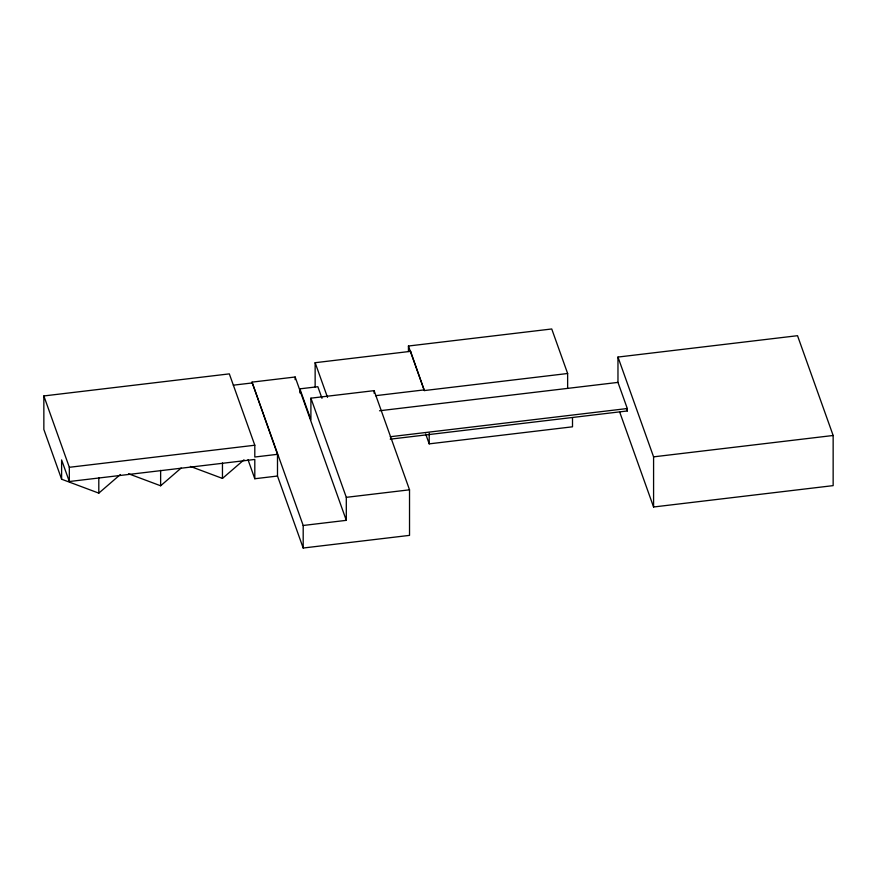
<?xml version="1.0" encoding="UTF-8"?>
<svg xmlns="http://www.w3.org/2000/svg" width="877" height="877" viewBox="0 0 877 877"><rect width="100%" height="100%" fill="white"/><g stroke="black" fill="none" stroke-linecap="round" stroke-linejoin="round"><path stroke-width="1.32" d="M321.991 398.311L317.847 386.713L299.868 388.851L310.907 419.787L310.907 398.169L374.117 390.649L409.526 489.815L409.526 535.376L303.19 548.026L277.494 476.036L277.494 454.319L254.801 457.016L254.801 445.231L229.325 373.876L43.85 395.944L43.85 429.456L61.609 479.215L98.805 493.137L120.357 474.523M128.568 473.777L160.634 485.781L181.166 468.044M190.397 466.421L222.462 478.425L244.014 459.811M408.441 351.491L408.441 346.02L551.743 328.974L567.638 373.503L567.638 388.39M315.139 386.921L315.139 362.705L410.589 351.348L424.347 390.561L567.638 373.503M252.017 382.131L295.143 377L346.305 520.346L303.19 525.476L252.017 382.131L277.494 454.319M233.337 385.178L252.017 382.964M390.221 439.169L627.296 410.962L627.296 408.529L617.967 382.394L617.967 357.06L797.522 335.694L833.15 435.485L833.15 485.628L653.584 506.994L619.787 412.311M375.477 395.691L424.347 389.87M379.533 410.765L617.967 382.394M43.85 395.944L69.327 467.298L254.801 445.231M390.221 436.735L627.296 408.529M61.609 479.215L61.609 459.921L69.327 481.517L254.801 459.449L254.801 478.743L277.494 476.036M425.674 433.951L429.204 443.861L572.506 426.803L572.506 417.595M617.967 357.06L653.584 456.851L833.15 435.485M310.907 398.169L346.305 497.336L409.526 489.815M626.408 408.474L627.296 410.962M408.441 346.02L424.347 390.561M315.139 362.705L327.516 397.38M248.005 459.691L254.801 478.743M653.584 456.851L653.584 506.994M429.204 433.337L429.204 443.861M410.589 351.348L410.589 352.028M374.117 390.649L374.117 393.247M346.305 497.336L346.305 520.346M303.19 525.476L303.19 548.026M299.868 388.851L299.868 392.896M295.143 377L295.143 379.653M222.462 462.99L222.462 478.425M160.634 470.346L160.634 485.781M98.805 477.702L98.805 493.137M69.327 467.298L69.327 481.517"/></g></svg>
